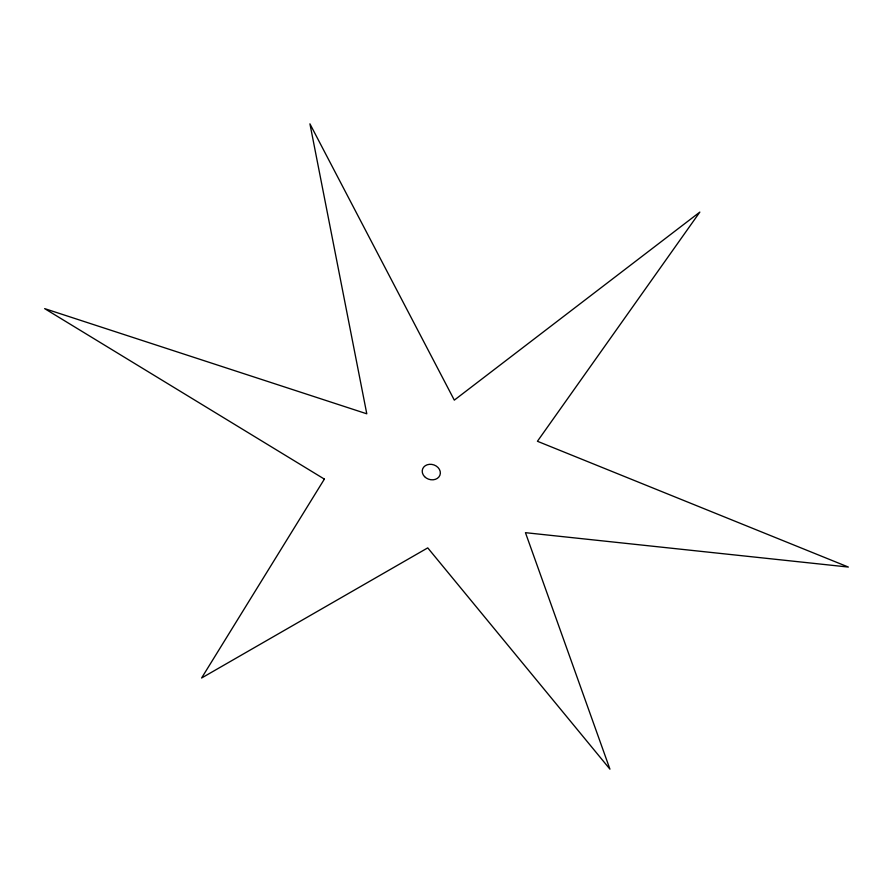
<?xml version="1.0" encoding="UTF-8"?>
<svg xmlns="http://www.w3.org/2000/svg" width="893" height="893" viewBox="0 0 893 893"><rect width="100%" height="100%" fill="white"/><g stroke="black" fill="none" stroke-linecap="round" stroke-linejoin="round"><path stroke-width="1.34" d="M324.371 479.106L201.595 678.01L427.747 547.878L609.941 769.163L525.452 532.674L848.35 567.055L537.43 441.276L699.844 212.088L454.314 400.131L309.927 123.837L366.789 413.805L44.65 308.621L324.371 479.106M424.532 476.594A9.198 7.613 17.5 0 0 439.903 475.266A9.198 7.613 17.5 0 0 429.421 464.327A9.198 7.613 17.5 0 0 424.532 476.594"/></g></svg>
